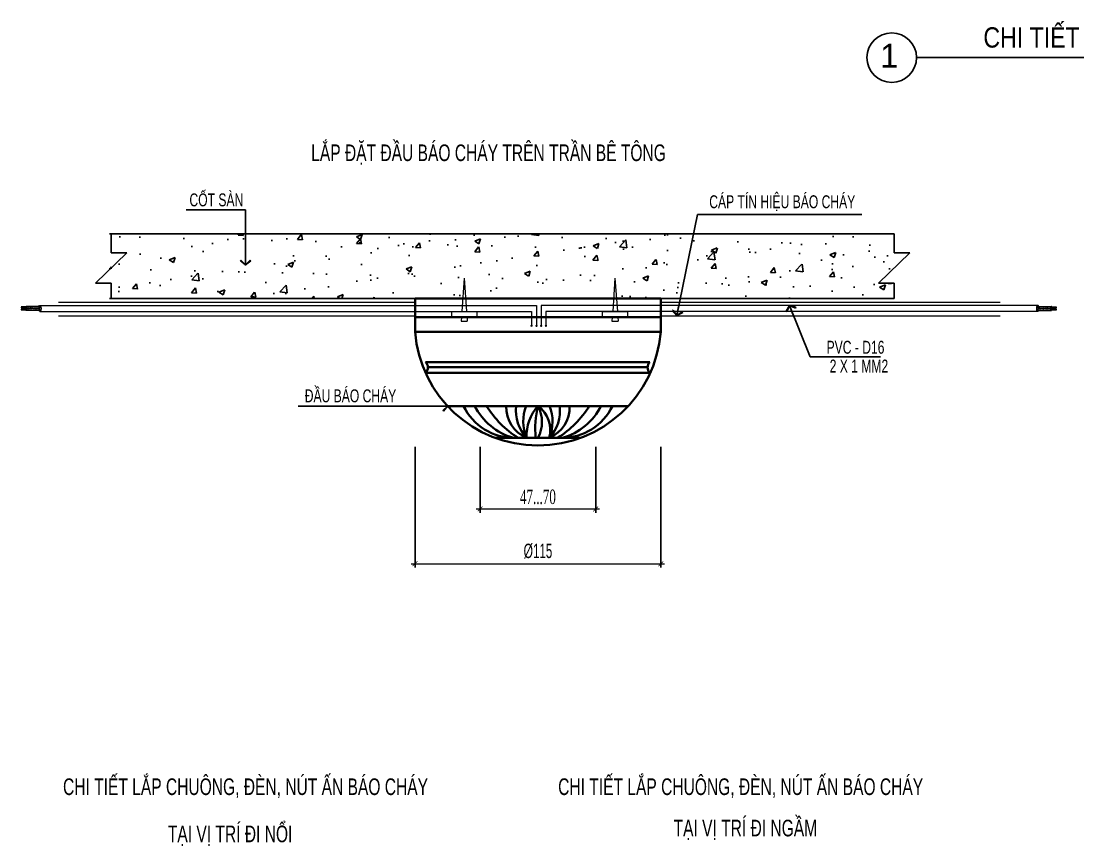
# Model space of a CAD drawing. Extents: x 98805 to 162655, y 54166 to 102415.
# Drawn here: x 99476 to 128071, y 80086 to 102415 of the extents above; entities that cross this region are included whole.
import ezdxf
from ezdxf.enums import TextEntityAlignment as Align

# ---------------------------------------------------------------- set-up
doc = ezdxf.new("R2010")
doc.units = 0
doc.header["$LTSCALE"] = 100
doc.header["$MEASUREMENT"] = 0
doc.layers.get('Defpoints').update_dxf_attribs({"color": 8})
for name, color, linetype in [('1TV_dim100', 4, 'Continuous'), ('4', 4, 'Continuous'), ('FIRE-C', 200, 'Continuous'), ('FIRE-TBI', 150, 'Continuous'), ('HATCH', 8, 'Continuous'), ('NM', 1, 'Continuous')]:
    doc.layers.add(name, color=color, linetype=linetype)
for name, color, linetype, lineweight in [('BC', 11, 'Continuous', 35), ('DIM', 7, 'Continuous', 13), ('PCCC', 11, 'Continuous', 18), ('Ra DP', 142, 'Continuous', 18), ('TexPCCC', 142, 'Continuous', 18), ('text PCCC', 142, 'Continuous', 18)]:
    doc.layers.add(name, color=color, linetype=linetype, lineweight=lineweight)
doc.styles.add('Note', font='vntimeh.shx')
doc.styles.add('VNBT', font='vnshxh.shx', dxfattribs={"width": 0.7, "height": 300})
doc.styles.add('VNTIMEH', font='vnshxh.shx', dxfattribs={"width": 0.75})
doc.styles.add('VNTIMEH-SHX', font='vntimeh.shx', dxfattribs={"width": 0.6})
doc.dimstyles.new('1-130A1', dxfattribs={"dimscale": 130, "dimtxt": 2.7, "dimasz": 1.5, "dimexe": 1.5, "dimexo": 0, "dimgap": 1, "dimtad": 1, "dimdec": 0, "dimdsep": 46, "dimtxsty": 'VNTIMEH-SHX', "dimblk1": 'ARCHTICK', "dimblk2": 'ARCHTICK', "dimsah": 1, "dimcen": 0, "dimdle": 1.5, "dimclrd": 9, "dimclre": 9, "dimclrt": 2, "dimadec": 0, "dimazin": 0, "dimtfac": 1, "dimtdec": 0, "dimtix": 1, "dimtmove": 2, "dimatfit": 3, "dimldrblk": 'DOTSMALL', "dimfxl": 0, "dimtolj": 1, "dimlwd": -1, "dimarcsym": 0})
doc.dimstyles.new('UAC-Leader', dxfattribs={"dimscale": 0, "dimtxt": 2.2, "dimasz": 2.5, "dimexe": 1.25, "dimexo": 0.625, "dimtad": 1, "dimdec": 0, "dimtxsty": 'Note', "dimblk": 'ZZ_Open90', "dimcen": 2.5, "dimclrd": 1, "dimclrt": 256, "dimadec": 0, "dimazin": 0, "dimtfac": 1, "dimtdec": 0, "dimtofl": 0, "dimtmove": 2, "dimatfit": 3, "dimldrblk": 'ZZ_Open90', "dimfxl": 0, "dimarcsym": 0})
pattern_1 = [(360, (1119879.85, 274842.6508), (-8e-16, -3.37886509), []), (360, (1119879.85, 274840.9614), (-8e-16, -3.37886509), [1.68943254, -0.84471627])]
pattern_2 = [(360, (1119879.8483, 274864.6427), (-8e-16, -3.37886509), []), (360, (1119879.8483, 274862.9533), (-8e-16, -3.37886509), [1.68943254, -0.84471627])]

# ---------------------------------------------------------------- blocks, each defined once
blk = doc.blocks.new('_ARCHTICK')
at = {"color": 0, "linetype": 'ByBlock', "const_width": 0.15}
blk.add_lwpolyline([(-0.5, -0.5), (0.5, 0.5)], dxfattribs=at)
blk = doc.blocks.new('*D11')
at = {"layer": 'Defpoints', "color": 0}
for p in [(110135, 90886), (116785, 90886), (116785, 87725)]:
    blk.add_point(p, dxfattribs=at)
at = {"layer": 'DIM', "color": 9, "lineweight": -2}
for p, q in [((110135, 90886), (110135, 87621)), ((116785, 90886), (116785, 87621))]:
    blk.add_line(p, q, dxfattribs=at)
at = {"layer": 'DIM', "color": 9}
blk.add_line((110031, 87725), (116889, 87725), dxfattribs=at)
at = {"layer": 'DIM', "color": 9, "xscale": 130, "yscale": 130, "zscale": 130, "rotation": 180}
blk.add_blockref('_ARCHTICK', (110135, 87725), dxfattribs=at)
at = {"layer": 'DIM', "color": 9, "xscale": 130, "yscale": 130, "zscale": 130}
blk.add_blockref('_ARCHTICK', (116785, 87725), dxfattribs=at)
at = {"layer": 'DIM', "color": 142, "insert": (113460, 88065), "char_height": 325, "attachment_point": 5, "style": 'VNTIMEH-SHX'}
blk.add_mtext('\\A1;{\\fArial|b0|i0|c0|p34;\\H1.2x;%%C\\Fvncc-rms|c0;115}', dxfattribs=at)
blk = doc.blocks.new('_DotSmall')
at = {"color": 0, "linetype": 'ByBlock', "const_width": 0.5}
blk.add_lwpolyline([(-0.0625, 0, 1), (0.0625, 0, 1)], format="xyb", close=True, dxfattribs=at)
blk = doc.blocks.new('*D12')
at = {"layer": 'Defpoints', "color": 0}
for p in [(111896, 90886), (115024, 90886), (115024, 89207)]:
    blk.add_point(p, dxfattribs=at)
at = {"layer": 'DIM', "color": 9, "lineweight": -2}
for p, q in [((111896, 90886), (111896, 89103)), ((115024, 90886), (115024, 89103))]:
    blk.add_line(p, q, dxfattribs=at)
at = {"layer": 'DIM', "color": 9}
blk.add_line((111792, 89207), (115128, 89207), dxfattribs=at)
at = {"layer": 'DIM', "color": 9, "xscale": 130, "yscale": 130, "zscale": 130, "rotation": 180}
blk.add_blockref('_ARCHTICK', (111896, 89207), dxfattribs=at)
at = {"layer": 'DIM', "color": 9, "xscale": 130, "yscale": 130, "zscale": 130}
blk.add_blockref('_ARCHTICK', (115024, 89207), dxfattribs=at)
at = {"layer": 'DIM', "color": 142, "insert": (113460, 89532), "char_height": 325, "attachment_point": 5, "style": 'VNTIMEH-SHX'}
blk.add_mtext('\\A1;{\\H1.2x;47...70}', dxfattribs=at)
blk = doc.blocks.new('ZZ_Open90')
at = {"color": 0, "linetype": 'ByBlock', "lineweight": -2}
for p, q in [((0, 0), (-1, 0)), ((-0.43, 0.57), (-0.5, 0.5)), ((-0.5, 0.5), (0, 0)), ((0, 0), (-0.5, -0.5)), ((-0.43, 0.57), (0, 0)), ((-0.43, -0.57), (0, 0)), ((-0.43, -0.57), (-0.5, -0.5))]:
    blk.add_line(p, q, dxfattribs=at)
blk = doc.blocks.new('23a')
at = {"layer": 'BC', "color": 7}
for p, q in [((153578, -361956), (157483, -361956)), ((153578, -362490), (153578, -361956)), ((157483, -362490), (157483, -361956)), ((153578, -362257), (157483, -362257)), ((153578, -362490), (157483, -362490)), ((153746, -362968), (157310, -362968)), ((153746, -363140), (157310, -363140)), ((153782, -363052), (157274, -363052)), ((154094, -363667), (156967, -363667)), ((154851, -364173), (156210, -364173))]:
    blk.add_line(p, q, dxfattribs=at)
for centre, radius, start, end in [((155530, -362336), 1958, 184.5167, 355.4833), ((153660, -363054), 122, 314.9351, 45.0649), ((157396, -363054), 122, 134.9351, 225.0649), ((155151, -363282), 891, 205.6093, 270.5789), ((155417, -363207), 1004, 207.2568, 254.088), ((156028, -362867), 1537, 211.3602, 238.1678), ((155547, -363690), 521, 177.5011, 247.8795), ((155801, -363743), 622, 172.9608, 223.6582), ((155944, -363914), 647, 157.5169, 203.5277), ((156062, -364140), 712, 138.3222, 182.6192), ((156989, -364025), 1502, 166.2089, 185.6466), ((155069, -363920), 526, 331.2532, 28.7468), ((155253, -364050), 473, 344.929, 54.1297), ((155513, -363690), 521, 292.1205, 2.4989), ((155259, -363743), 622, 316.3418, 7.0392), ((155116, -363914), 647, 336.4723, 22.4831), ((155033, -362867), 1537, 301.8322, 328.6398), ((155910, -363282), 891, 269.4211, 334.3907), ((155643, -363207), 1004, 285.912, 332.7432)]:
    blk.add_arc(centre, radius, start, end, dxfattribs=at)
at = {"layer": 'TexPCCC', "color": 7}
for p, q in [((154359, -361635), (154322, -362163)), ((154359, -361635), (154397, -362163)), ((156755, -361635), (156718, -362163)), ((156755, -361635), (156793, -362163)), ((155507, -362069), (155507, -362401)), ((155581, -362069), (155581, -362401)), ((154315, -362257), (154311, -362319)), ((154311, -362319), (154408, -362319)), ((154404, -362257), (154408, -362319)), ((155429, -362163), (155429, -362400)), ((155658, -362163), (155658, -362400)), ((156711, -362257), (156707, -362319)), ((156707, -362319), (156804, -362319)), ((156800, -362257), (156804, -362319))]:
    blk.add_line(p, q, dxfattribs=at)
for points in [[(154160, -362163), (154559, -362163), (154559, -362257), (154160, -362257)], [(156556, -362163), (156955, -362163), (156955, -362257), (156556, -362257)]]:
    blk.add_lwpolyline(points, close=True, dxfattribs=at)
at = {"layer": 'TexPCCC', "color": 7, "const_width": 18.1}
for points in [[(155420, -362391, 1), (155438, -362391, 1)], [(155498, -362392, 1), (155516, -362392, 1)], [(155590, -362392, -1), (155572, -362392, -1)], [(155667, -362391, -1), (155649, -362391, -1)]]:
    blk.add_lwpolyline(points, format="xyb", close=True, dxfattribs=at)
blk = doc.blocks.new('5224')
at = {"layer": 'Ra DP'}
h = blk.add_hatch(dxfattribs=at)
h.set_pattern_fill('AR-SAND', color=31, scale=4.505153, style=0)
h.set_pattern_definition([(37.5, (960812.5264, 196082.431), (-0.28379474, 8.68063675), [0, -6.84783325, 0, -7.65876087, 0, -7.32087436]), (7.5, (960812.526, 196082.431), (7.97311563, 12.7142011), [0, -3.69422583, 0, -6.17206023, 0, -2.36520556]), (327.5, (960806.985, 196082.431), (14.02968696, 0.0254949), [0, -2.25257673, 0, -8.10927621, 0, -10.58711061]), (317.5, (960806.985, 196082.431), (13.54306165, 3.9540631), [0, -1.12628836, 0, -5.31608107, 0, -6.08195716])])
edge = h.paths.add_edge_path()
edge.add_ellipse((1180399, 245212), major_axis=(0, -8.8), ratio=0.703756, start_angle=180, end_angle=360)
edge.add_line((1180399, 245203), (1180534, 245203))
edge.add_ellipse((1180535, 245212), major_axis=(0, 8.8), ratio=0.703756, start_angle=0, end_angle=180, ccw=False)
edge.add_line((1180534, 245221), (1180399, 245221))
h = blk.add_hatch(dxfattribs=at)
h.set_pattern_fill('BRASS', color=31, scale=13.51546, style=0)
h.set_pattern_definition(pattern_2)
edge = h.paths.add_edge_path()
edge.add_ellipse((1180587, 245212), major_axis=(0, 5.55), ratio=0.576457, start_angle=0, end_angle=90)
edge.add_line((1180584, 245212), (1180532, 245212))
edge.add_spline(control_points=[(1180532, 245212), (1180532, 245212), (1180532, 245212), (1180532, 245213), (1180532, 245214), (1180533, 245215), (1180533, 245215), (1180533, 245216), (1180533, 245216), (1180534, 245217), (1180534, 245217), (1180534, 245217), (1180534, 245217), (1180535, 245218), (1180535, 245218), (1180535, 245218), (1180535, 245218), (1180535, 245218)], knot_values=[4.712075, 4.712075, 4.712075, 4.712075, 4.762076, 4.762076, 5.025634, 5.025634, 5.289191, 5.289191, 5.552749, 5.552749, 5.755343, 5.755343, 5.957938, 5.957938, 6.160533, 6.160533, 6.283185, 6.283185, 6.283185, 6.283185], degree=3, periodic=0)
edge.add_line((1180535, 245218), (1180587, 245218))
h = blk.add_hatch(dxfattribs=at)
h.set_pattern_fill('BRASS', color=31, scale=13.51546, style=0)
h.set_pattern_definition(pattern_2)
edge = h.paths.add_edge_path()
edge.add_ellipse((1180587, 245212), major_axis=(0, 5.55), ratio=0.576457, start_angle=90, end_angle=178.7179)
edge.add_line((1180587, 245207), (1180535, 245207))
edge.add_spline(control_points=[(1180535, 245207), (1180535, 245207), (1180535, 245207), (1180535, 245207), (1180535, 245207), (1180535, 245207), (1180535, 245207), (1180534, 245207), (1180534, 245207), (1180534, 245207), (1180534, 245208), (1180533, 245208), (1180533, 245208), (1180533, 245209), (1180533, 245209), (1180533, 245210), (1180532, 245210), (1180532, 245211), (1180532, 245212), (1180532, 245212)], knot_values=[3.139191, 3.139191, 3.139191, 3.139191, 3.192173, 3.192173, 3.378794, 3.378794, 3.565415, 3.565415, 3.752035, 3.752035, 3.938656, 3.938656, 4.125277, 4.125277, 4.311897, 4.311897, 4.498518, 4.498518, 4.712075, 4.712075, 4.712075, 4.712075], degree=3, periodic=0)
edge.add_line((1180532, 245212), (1180584, 245212))
h = blk.add_hatch(dxfattribs=at)
h.set_pattern_fill('AR-SAND', color=31, scale=4.505153, style=0)
h.set_pattern_definition([(322.5, (1119879.85, 274842.651), (-0.28379474, -8.68063675), [0, -6.84783325, 0, -7.6587609, 0, -7.32087436]), (352.5, (1119879.85, 274842.651), (7.9731156, -12.714201), [0, -3.6942258, 0, -6.1720602, 0, -2.36520556]), (32.5, (1119874.3086, 274842.651), (14.029687, -0.0254949), [0, -2.2525767, 0, -8.1092762, 0, -10.5871106]), (42.5, (1119874.309, 274842.651), (13.5430617, -3.954063), [0, -1.1262884, 0, -5.3160811, 0, -6.08195716])])
edge = h.paths.add_edge_path()
edge.add_ellipse((1180535, 245190), major_axis=(0, -8.8), ratio=0.703756, start_angle=180, end_angle=360)
edge.add_line((1180534, 245199), (1180399, 245199))
edge.add_ellipse((1180399, 245190), major_axis=(0, 8.8), ratio=0.703756, start_angle=0, end_angle=180)
edge.add_line((1180399, 245181), (1180534, 245181))
h = blk.add_hatch(dxfattribs=at)
h.set_pattern_fill('BRASS', color=31, scale=13.51546, style=0)
h.set_pattern_definition(pattern_1)
edge = h.paths.add_edge_path()
edge.add_ellipse((1180587, 245190), major_axis=(0, 5.55), ratio=0.576457, start_angle=0, end_angle=90)
edge.add_line((1180584, 245190), (1180532, 245190))
edge.add_spline(control_points=[(1180532, 245190), (1180532, 245190), (1180532, 245190), (1180532, 245191), (1180532, 245192), (1180533, 245193), (1180533, 245193), (1180533, 245194), (1180533, 245194), (1180534, 245195), (1180534, 245195), (1180534, 245195), (1180534, 245195), (1180535, 245196), (1180535, 245196), (1180535, 245196), (1180535, 245196), (1180535, 245196)], knot_values=[4.712075, 4.712075, 4.712075, 4.712075, 4.762076, 4.762076, 5.025634, 5.025634, 5.289191, 5.289191, 5.552749, 5.552749, 5.755343, 5.755343, 5.957938, 5.957938, 6.160533, 6.160533, 6.283185, 6.283185, 6.283185, 6.283185], degree=3, periodic=0)
edge.add_line((1180535, 245196), (1180587, 245196))
h = blk.add_hatch(dxfattribs=at)
h.set_pattern_fill('BRASS', color=31, scale=13.51546, style=0)
h.set_pattern_definition(pattern_1)
edge = h.paths.add_edge_path()
edge.add_ellipse((1180587, 245190), major_axis=(0, 5.55), ratio=0.576457, start_angle=90, end_angle=178.7179)
edge.add_line((1180587, 245185), (1180535, 245185))
edge.add_spline(control_points=[(1180535, 245185), (1180535, 245185), (1180535, 245185), (1180535, 245185), (1180535, 245185), (1180535, 245185), (1180535, 245185), (1180534, 245185), (1180534, 245185), (1180534, 245185), (1180534, 245186), (1180533, 245186), (1180533, 245186), (1180533, 245187), (1180533, 245187), (1180533, 245188), (1180532, 245188), (1180532, 245189), (1180532, 245190), (1180532, 245190)], knot_values=[3.139191, 3.139191, 3.139191, 3.139191, 3.192173, 3.192173, 3.378794, 3.378794, 3.565415, 3.565415, 3.752035, 3.752035, 3.938656, 3.938656, 4.125277, 4.125277, 4.311897, 4.311897, 4.498518, 4.498518, 4.712075, 4.712075, 4.712075, 4.712075], degree=3, periodic=0)
edge.add_line((1180532, 245190), (1180584, 245190))
at = {"layer": 'Ra DP', "color": 31}
for p, q in [((1180399, 245221), (1180535, 245221)), ((1180399, 245203), (1180535, 245203)), ((1180535, 245218), (1180587, 245218)), ((1180535, 245207), (1180587, 245207)), ((1180399, 245199), (1180535, 245199)), ((1180399, 245181), (1180535, 245181)), ((1180535, 245196), (1180587, 245196)), ((1180535, 245185), (1180587, 245185))]:
    blk.add_line(p, q, dxfattribs=at)
for centre, major_axis, ratio, start_param, end_param in [((1180394, 245201), (0, 30.6), 0.453327, -0.866655, 4.008248), ((1180399, 245212), (0, -8.8), 0.703756, 3.141593, 6.283185), ((1180394, 245201), (0, 30.6), 0.453327, 4.640439, 4.784339), ((1180535, 245212), (0, 8.8), 0.703756, -0.889121, 4.030729)]:
    blk.add_ellipse(centre, major_axis=major_axis, ratio=ratio, start_param=start_param, end_param=end_param, dxfattribs=at)
at = {"layer": 'Ra DP', "color": 31, "extrusion": (0, 0, -1)}
for centre, start_param, end_param in [((1180399, 245190), 3.141593, 6.283185), ((1180535, 245190), 2.252472, 7.172322)]:
    blk.add_ellipse(centre, major_axis=(0, 8.8), ratio=0.703756, start_param=start_param, end_param=end_param, dxfattribs=at)
at = {"layer": 'Ra DP', "color": 31}
for points in [[(1180535, 245218), (1180535, 245218), (1180535, 245218), (1180535, 245218), (1180535, 245218), (1180535, 245218), (1180535, 245217), (1180534, 245217), (1180534, 245217), (1180534, 245217), (1180534, 245217), (1180533, 245216), (1180533, 245216), (1180533, 245215), (1180533, 245215), (1180533, 245214), (1180532, 245214), (1180532, 245213), (1180532, 245212), (1180532, 245211), (1180532, 245211), (1180533, 245210), (1180533, 245209), (1180533, 245208), (1180533, 245208), (1180534, 245207), (1180534, 245207), (1180534, 245207), (1180534, 245207), (1180535, 245207), (1180535, 245207), (1180535, 245207), (1180535, 245207), (1180535, 245207)], [(1180535, 245185), (1180535, 245185), (1180535, 245185), (1180535, 245185), (1180535, 245185), (1180535, 245185), (1180535, 245185), (1180534, 245185), (1180534, 245185), (1180534, 245185), (1180534, 245186), (1180533, 245186), (1180533, 245186), (1180533, 245187), (1180533, 245187), (1180533, 245188), (1180532, 245188), (1180532, 245189), (1180532, 245190), (1180532, 245191), (1180532, 245192), (1180533, 245193), (1180533, 245193), (1180533, 245194), (1180533, 245194), (1180534, 245195), (1180534, 245195), (1180534, 245195), (1180534, 245195), (1180535, 245196), (1180535, 245196), (1180535, 245196), (1180535, 245196), (1180535, 245196)]]:
    blk.add_open_spline(points, degree=3, knots=[3.139191, 3.139191, 3.139191, 3.139191, 3.192173, 3.192173, 3.378794, 3.378794, 3.565415, 3.565415, 3.752035, 3.752035, 3.938656, 3.938656, 4.125277, 4.125277, 4.311897, 4.311897, 4.498518, 4.498518, 4.762076, 4.762076, 5.025634, 5.025634, 5.289191, 5.289191, 5.552749, 5.552749, 5.755343, 5.755343, 5.957938, 5.957938, 6.160533, 6.160533, 6.283185, 6.283185, 6.283185, 6.283185], dxfattribs=at)
at = {"layer": 'TexPCCC', "color": 37}
for p, q in [((1180394, 245232), (1175266, 245232)), ((1180395, 245171), (1175316, 245171))]:
    blk.add_line(p, q, dxfattribs=at)
blk = doc.blocks.new('da')
at = {"layer": '1TV_dim100', "color": 37}
for centre in [(163774, -362100), (163774, -362133)]:
    blk.add_arc(centre, 10.4, 122.4833, 231.7044, dxfattribs=at)
at = {"layer": 'PCCC', "xscale": 1.538611199823208, "yscale": 1.538611199939623, "zscale": 1.538611199999999}
blk.add_blockref('5224', (-1652696, -739385), dxfattribs=at)

msp = doc.modelspace()

# ---------------------------------------------------------------- hatches: boundary and pattern name
at = {"layer": 'HATCH'}
h = msp.add_hatch(dxfattribs=at)
h.set_pattern_fill('AR-CONC', color=256, scale=222.739378, angle=1, style=0)
h.set_pattern_definition([(51, (-1044040.5, -2840359.6), (1599.81693, -111.8701), [167.0545, -1837.5999]), (356, (-1044040.5, -2840359.6), (-338.247, 1669.7792), [133.6436, -1470.0799]), (101.4514, (-1043907.1, -2840368.9), (1261.5711, 1557.9081), [141.9745, -1561.7196]), (47.1842, (-1044048.2, -2839914.2), (2383.2383, -327.1326), [250.5818, -2756.3998]), (97.6356, (-1043849.6, -2839941.4), (2043.6776, 2205.7471), [212.9618, -2342.579]), (352.1842, (-1044048.2, -2839914.2), (2043.6758, 2205.7487), [200.4654, -2205.1198]), (22, (-1043823.6, -2840021.6), (1344.9957, -873.45043), [167.0545, -1837.5999]), (327, (-1043823.6, -2840021.6), (513.6875, 1624.4072), [133.6436, -1470.0799]), (72.4514, (-1043711.5, -2840094.4), (1858.6838, 750.9553), [141.9745, -1561.7196]), (38.5, (-1044040.46, -2840359.6), (14.13995, 741.84546), [0, -1452.26074, 0, -1492.35383, 0, -1475.64838]), (8.5, (-1044040.46, -2840359.6), (570.5381, 888.6028), [0, -850.86442, 0, -1418.84984, 0, -562.41693]), (328.5, (-1044537.1, -2840368.26), (1189.72846, -29.47945), [0, -556.84845, 0, -1737.36715, 0, -2305.35256]), (318.5, (-1044759.8, -2840372.1), (1294.896, 245.60967), [0, -723.90298, 0, -1153.78998, 0, -1637.13443])])
h.paths.add_polyline_path([(123096.1, 94908.5), (123096.1, 95322.2), (122675.3, 95322.2), (123522.9, 96141.7), (123096.1, 96141.7), (123096.1, 96652.5), (101865.4, 96652.5), (101865.4, 96141.7), (102292.2, 96141.7), (101444.6, 95322.2), (101865.4, 95322.2), (101865.4, 94908.5)])

# ---------------------------------------------------------------- linework, layer by layer
at = {"layer": '4'}
for p, q in [((101865.4, 96652.5), (123096.1, 96652.5)), ((123096.1, 94908.5), (101865.4, 94908.5))]:
    msp.add_line(p, q, dxfattribs=at)
at = {"layer": 'FIRE-TBI'}
msp.add_line((123705.2, 101425.4), (135055.3, 101425.4), dxfattribs=at)
msp.add_circle((123032.9, 101425.4), 672.2, dxfattribs=at)
at = {"layer": 'NM'}
for p, q in [((101913.3, 96652.5), (101913.3, 96141.7)), ((123096.1, 96652.5), (123096.1, 96141.7)), ((102340.1, 96141.7), (101492.5, 95322.2)), ((101913.3, 96141.7), (102340.1, 96141.7)), ((123522.9, 96141.7), (122675.3, 95322.2)), ((123096.1, 96141.7), (123522.9, 96141.7)), ((101492.5, 95322.2), (101913.3, 95322.2)), ((101913.3, 95322.2), (101913.3, 94908.5)), ((122675.3, 95322.2), (123096.1, 95322.2)), ((123096.1, 95322.2), (123096.1, 94908.5))]:
    msp.add_line(p, q, dxfattribs=at)
at = {"layer": 'TexPCCC', "color": 4}
for p, q in [((100490.6, 94801.5), (110134.8, 94801.5)), ((116784.9, 94801.5), (125967.4, 94801.5)), ((100490.6, 94436.3), (110134.8, 94436.3)), ((116784.9, 94436.3), (125967.4, 94436.3))]:
    msp.add_line(p, q, dxfattribs=at)

# ---------------------------------------------------------------- block references
at = {"layer": '1TV_dim100', "yscale": 1.703116800170391, "zscale": 1.703116799999958}
for name, p, xscale in [('23a', (-151426.3, 711362), 1.703116800170391), ('da', (378392.4, 711362), -1.703116800170391), ('da', (-151426.3, 711362), 1.703116800170391)]:
    msp.add_blockref(name, p, dxfattribs=dict(at, xscale=xscale))

# ---------------------------------------------------------------- texts
at = {"layer": 'text PCCC'}
for s, height, style, width, p in [('chi tiÕt l¾p ®Æt ®Çu b¸o', 550, 'VNBT', 0.85, (129700.2, 101995.7, -101595.4)), ('c¸p tÝn hiÖu b¸o ch¸y ', 350, 'VNTIMEH', 0.7, (120117.5, 97532.8, -83123.5)), ('PVC - D16', 350, 'VNTIMEH', 0.7, (122054.2, 93585.3)), (' 2 x 1 mm2', 350, 'VNTIMEH', 0.7, (122101.6, 93078.6)), ('®Çu b¸o ch¸y', 350, 'VNTIMEH', 0.7, (108388.7, 92320.9))]:
    msp.add_text(s, height=height, dxfattribs=dict(at, style=style, width=width)).set_placement(p, align=Align.MIDDLE)
at = {"layer": 'text PCCC', "style": 'VNBT'}
msp.add_text('1', height=650, dxfattribs=at).set_placement((122968.5, 101476.9, -101595.4), align=Align.MIDDLE)
at = {"layer": 'text PCCC', "width": 0.7}
for s, height, style, p in [('l¾p ®Æt ®Çu b¸o ch¸y trªn trÇn bª t«ng', 450, 'VNBT', (107325.3, 98625.9)), ('cèt sµn', 350, 'VNTIMEH', (104030.5, 97400.1))]:
    msp.add_text(s, height=height, dxfattribs=dict(at, style=style)).set_placement(p)
at = {"layer": 'text PCCC', "style": 'VNBT', "width": 0.7}
for s, p in [('chi tiÕt l¾p chu«ng, ®Ìn, nót Ên b¸o ch¸y', (105547.7, 81463.1)), ('chi tiÕt l¾p chu«ng, ®Ìn, nót Ên b¸o ch¸y', (118946.2, 81463.1)), ('t¹i vÞ trÝ ®i ngÇm', (119073.8, 80343.5)), ('t¹i vÞ trÝ ®i næi', (105130.8, 80185.4))]:
    msp.add_text(s, height=450, dxfattribs=at).set_placement(p, align=Align.CENTER)

# ---------------------------------------------------------------- dimensions: what is measured, and where the dimension line sits
at = {"layer": 'DIM'}
for base, p1, p2, text, picture, middle in [((116784.9, 87724.7), (110134.8, 90886.4), (116784.9, 90886.4), '{\\fArial|b0|i0|c0|p34;\\H1.2x;%%C\\Fvncc-rms|c0;115}', '*D11', (113459.9, 88064.7)), ((115024.1, 89207.3), (111895.6, 90886.4), (115024.1, 90886.4), '{\\H1.2x;47...70}', '*D12', (113459.9, 89532.3))]:
    dim = msp.add_linear_dim(base=base, p1=p1, p2=p2, angle=180, text=text, dimstyle='1-130A1', override={"dimtxt": 2.5, "dimasz": 1, "dimexe": 0.8, "dimdle": 0.8, "dimclrt": 142}, dxfattribs=at)
    dim.commit()
    dim.dimension.update_dxf_attribs({"geometry": picture, "text_midpoint": middle})

# ---------------------------------------------------------------- leaders
at = {"layer": 'FIRE-C'}
for points, override in [([(105550.1, 95814.8), (105550.1, 97302.2), (103937.2, 97302.2)], {"dimscale": 100, "dimtxt": 5, "dimgap": 0.625, "dimtad": 0, "dimclrd": 37, "dimclrt": 7}), ([(117218.5, 94444.9), (117774.4, 97183.1), (122228.7, 97183.1)], {"dimscale": 100, "dimtxt": 5, "dimgap": 0.625, "dimtad": 0, "dimclrd": 37, "dimclrt": 7}), ([(120265.3, 94715.7), (120825, 93328.4), (122731.7, 93328.4)], {"dimscale": 100, "dimtxt": 5, "dimtad": 0, "dimclrd": 37, "dimclrt": 7}), ([(111013, 91994.6), (106971.2, 91994.6)], {"dimscale": 100, "dimtxt": 5, "dimgap": 0.625, "dimtad": 0, "dimclrd": 37, "dimclrt": 7})]:
    msp.add_leader(points, dimstyle='UAC-Leader', override=override, dxfattribs=at)

doc.saveas('drawing.dxf')
